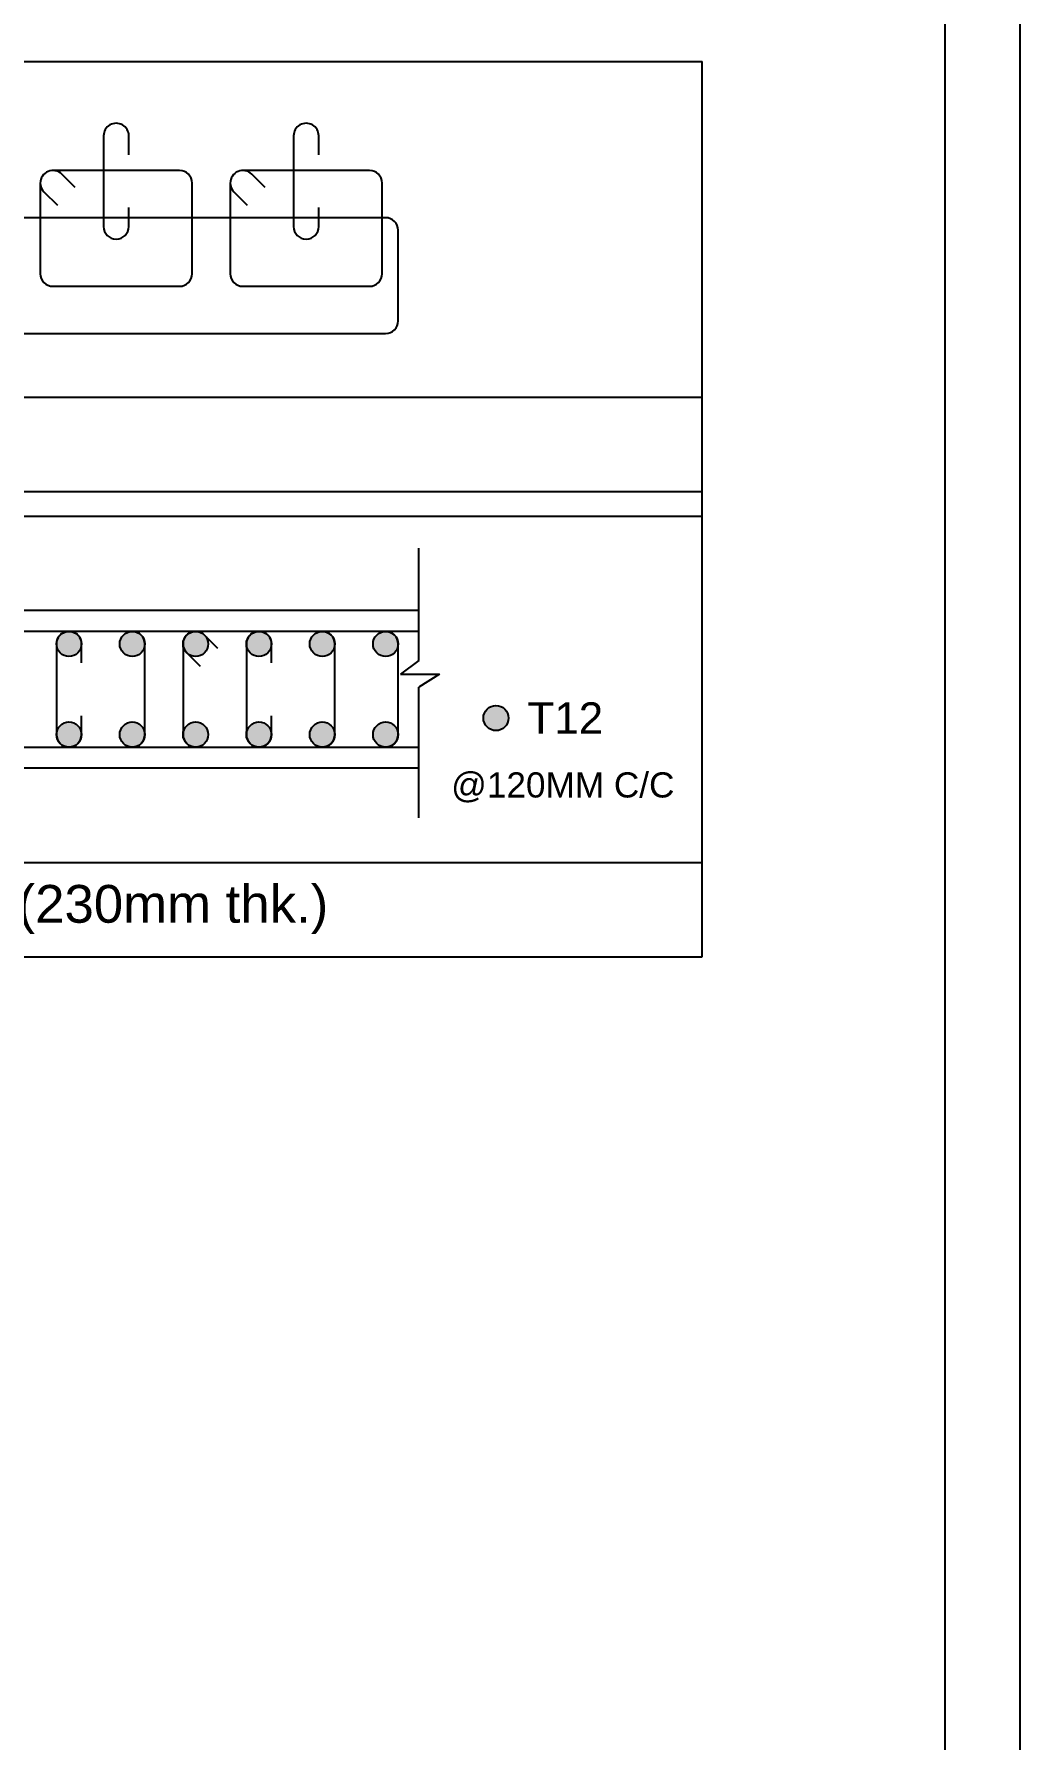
# Model space of a CAD drawing. Header units: millimetres. Extents: x 660818 to 959388, y -495289 to 50450.
# Drawn here: x 750160 to 753293, y -164657 to -159237 of the extents above; entities that cross this region are included whole.
import ezdxf
from ezdxf.enums import TextEntityAlignment as Align

# ---------------------------------------------------------------- set-up
doc = ezdxf.new("R2010")
doc.units = ezdxf.units.MM
doc.header["$LTSCALE"] = 0.01
doc.header["$MEASUREMENT"] = 0
for name, color, linetype, lineweight in [('Bar', 4, 'Continuous', 0), ('BorderLine', 7, 'Continuous', 0), ('ConCreatPl', 6, 'Continuous', 0), ('Stirrup', 7, 'Continuous', 0)]:
    doc.layers.add(name, color=color, linetype=linetype, lineweight=lineweight)
doc.layers.add('Text', color=7, linetype='Continuous')
doc.styles.add('New Style', font='arial.ttf', dxfattribs={"height": 50})

msp = doc.modelspace()

# ---------------------------------------------------------------- hatches: boundary and pattern name
at = {"layer": 'Bar', "lineweight": 25}
h = msp.add_hatch(color=256, dxfattribs=at)
edge = h.paths.add_edge_path()
edge.add_arc((750270.836, -161174.884), 40, 180, 270, ccw=False)
edge.add_arc((750270.836, -161174.884), 40, 90, 180, ccw=False)
edge.add_arc((750270.836, -161174.884), 40, 0, 90, ccw=False)
edge.add_arc((750270.836, -161174.884), 40, 270, 360, ccw=False)
h = msp.add_hatch(color=256, dxfattribs=at)
edge = h.paths.add_edge_path()
edge.add_arc((750270.836, -161174.884), 40, 180, 270, ccw=False)
edge.add_arc((750270.836, -161174.884), 40, 90, 180, ccw=False)
edge.add_arc((750270.836, -161174.884), 40, 0, 90, ccw=False)
edge.add_arc((750270.836, -161174.884), 40, 270, 360, ccw=False)
h = msp.add_hatch(color=256, dxfattribs=at)
edge = h.paths.add_edge_path()
edge.add_arc((750472.074, -161174.884), 40, 180, 270, ccw=False)
edge.add_arc((750472.074, -161174.884), 40, 90, 180, ccw=False)
edge.add_arc((750472.074, -161174.884), 40, 0, 90, ccw=False)
edge.add_arc((750472.074, -161174.884), 40, 270, 360, ccw=False)
h = msp.add_hatch(color=256, dxfattribs=at)
edge = h.paths.add_edge_path()
edge.add_arc((750472.074, -161174.884), 40, 180, 270, ccw=False)
edge.add_arc((750472.074, -161174.884), 40, 90, 180, ccw=False)
edge.add_arc((750472.074, -161174.884), 40, 0, 90, ccw=False)
edge.add_arc((750472.074, -161174.884), 40, 270, 360, ccw=False)
h = msp.add_hatch(color=256, dxfattribs=at)
edge = h.paths.add_edge_path()
edge.add_arc((750673.312, -161174.884), 40, 180, 270, ccw=False)
edge.add_arc((750673.312, -161174.884), 40, 90, 180, ccw=False)
edge.add_arc((750673.312, -161174.884), 40, 0, 90, ccw=False)
edge.add_arc((750673.312, -161174.884), 40, -90, 0, ccw=False)
h = msp.add_hatch(color=256, dxfattribs=at)
edge = h.paths.add_edge_path()
edge.add_arc((750673.312, -161174.884), 40, 180, 270, ccw=False)
edge.add_arc((750673.312, -161174.884), 40, 90, 180, ccw=False)
edge.add_arc((750673.312, -161174.884), 40, 0, 90, ccw=False)
edge.add_arc((750673.312, -161174.884), 40, -90, 0, ccw=False)
h = msp.add_hatch(color=256, dxfattribs=at)
edge = h.paths.add_edge_path()
edge.add_arc((750874.55, -161174.884), 40, 180, 270, ccw=False)
edge.add_arc((750874.55, -161174.884), 40, 90, 180, ccw=False)
edge.add_arc((750874.55, -161174.884), 40, 0, 90, ccw=False)
edge.add_arc((750874.55, -161174.884), 40, 270, 360, ccw=False)
h = msp.add_hatch(color=256, dxfattribs=at)
edge = h.paths.add_edge_path()
edge.add_arc((750874.55, -161174.884), 40, 180, 270, ccw=False)
edge.add_arc((750874.55, -161174.884), 40, 90, 180, ccw=False)
edge.add_arc((750874.55, -161174.884), 40, 0, 90, ccw=False)
edge.add_arc((750874.55, -161174.884), 40, 270, 360, ccw=False)
h = msp.add_hatch(color=256, dxfattribs=at)
edge = h.paths.add_edge_path()
edge.add_arc((751075.788, -161174.884), 40, 180, 270, ccw=False)
edge.add_arc((751075.788, -161174.884), 40, 90, 180, ccw=False)
edge.add_arc((751075.788, -161174.884), 40, 0, 90, ccw=False)
edge.add_arc((751075.788, -161174.884), 40, 270, 360, ccw=False)
h = msp.add_hatch(color=256, dxfattribs=at)
edge = h.paths.add_edge_path()
edge.add_arc((751075.788, -161174.884), 40, 180, 270, ccw=False)
edge.add_arc((751075.788, -161174.884), 40, 90, 180, ccw=False)
edge.add_arc((751075.788, -161174.884), 40, 0, 90, ccw=False)
edge.add_arc((751075.788, -161174.884), 40, 270, 360, ccw=False)
h = msp.add_hatch(color=256, dxfattribs=at)
edge = h.paths.add_edge_path()
edge.add_arc((751277.026, -161174.884), 40, 180, 270, ccw=False)
edge.add_arc((751277.026, -161174.884), 40, 90, 180, ccw=False)
edge.add_arc((751277.026, -161174.884), 40, 0, 90, ccw=False)
edge.add_arc((751277.026, -161174.884), 40, 270, 360, ccw=False)
h = msp.add_hatch(color=256, dxfattribs=at)
edge = h.paths.add_edge_path()
edge.add_arc((751277.026, -161174.884), 40, 180, 270, ccw=False)
edge.add_arc((751277.026, -161174.884), 40, 90, 180, ccw=False)
edge.add_arc((751277.026, -161174.884), 40, 0, 90, ccw=False)
edge.add_arc((751277.026, -161174.884), 40, 270, 360, ccw=False)
h = msp.add_hatch(color=256, dxfattribs=at)
edge = h.paths.add_edge_path()
edge.add_arc((751627.811, -161410.43), 40, 180, 270, ccw=False)
edge.add_arc((751627.811, -161410.43), 40, 90, 180, ccw=False)
edge.add_arc((751627.811, -161410.43), 40, 0, 90, ccw=False)
edge.add_arc((751627.811, -161410.43), 40, 270, 360, ccw=False)
h = msp.add_hatch(color=256, dxfattribs=at)
edge = h.paths.add_edge_path()
edge.add_arc((750270.836, -161462.884), 40, 180, 270, ccw=False)
edge.add_arc((750270.836, -161462.884), 40, 90, 180, ccw=False)
edge.add_arc((750270.836, -161462.884), 40, 0, 90, ccw=False)
edge.add_arc((750270.836, -161462.884), 40, 270, 360, ccw=False)
h = msp.add_hatch(color=256, dxfattribs=at)
edge = h.paths.add_edge_path()
edge.add_arc((750270.836, -161462.884), 40, 180, 270, ccw=False)
edge.add_arc((750270.836, -161462.884), 40, 90, 180, ccw=False)
edge.add_arc((750270.836, -161462.884), 40, 0, 90, ccw=False)
edge.add_arc((750270.836, -161462.884), 40, 270, 360, ccw=False)
h = msp.add_hatch(color=256, dxfattribs=at)
edge = h.paths.add_edge_path()
edge.add_arc((750472.074, -161462.884), 40, 180, 270, ccw=False)
edge.add_arc((750472.074, -161462.884), 40, 90, 180, ccw=False)
edge.add_arc((750472.074, -161462.884), 40, 0, 90, ccw=False)
edge.add_arc((750472.074, -161462.884), 40, 270, 360, ccw=False)
h = msp.add_hatch(color=256, dxfattribs=at)
edge = h.paths.add_edge_path()
edge.add_arc((750472.074, -161462.884), 40, 180, 270, ccw=False)
edge.add_arc((750472.074, -161462.884), 40, 90, 180, ccw=False)
edge.add_arc((750472.074, -161462.884), 40, 0, 90, ccw=False)
edge.add_arc((750472.074, -161462.884), 40, 270, 360, ccw=False)
h = msp.add_hatch(color=256, dxfattribs=at)
edge = h.paths.add_edge_path()
edge.add_arc((750673.312, -161462.884), 40, 180, 270, ccw=False)
edge.add_arc((750673.312, -161462.884), 40, 90, 180, ccw=False)
edge.add_arc((750673.312, -161462.884), 40, 0, 90, ccw=False)
edge.add_arc((750673.312, -161462.884), 40, -90, 0, ccw=False)
h = msp.add_hatch(color=256, dxfattribs=at)
edge = h.paths.add_edge_path()
edge.add_arc((750673.312, -161462.884), 40, 180, 270, ccw=False)
edge.add_arc((750673.312, -161462.884), 40, 90, 180, ccw=False)
edge.add_arc((750673.312, -161462.884), 40, 0, 90, ccw=False)
edge.add_arc((750673.312, -161462.884), 40, -90, 0, ccw=False)
h = msp.add_hatch(color=256, dxfattribs=at)
edge = h.paths.add_edge_path()
edge.add_arc((750874.55, -161462.884), 40, 180, 270, ccw=False)
edge.add_arc((750874.55, -161462.884), 40, 90, 180, ccw=False)
edge.add_arc((750874.55, -161462.884), 40, 0, 90, ccw=False)
edge.add_arc((750874.55, -161462.884), 40, 270, 360, ccw=False)
h = msp.add_hatch(color=256, dxfattribs=at)
edge = h.paths.add_edge_path()
edge.add_arc((750874.55, -161462.884), 40, 180, 270, ccw=False)
edge.add_arc((750874.55, -161462.884), 40, 90, 180, ccw=False)
edge.add_arc((750874.55, -161462.884), 40, 0, 90, ccw=False)
edge.add_arc((750874.55, -161462.884), 40, 270, 360, ccw=False)
h = msp.add_hatch(color=256, dxfattribs=at)
edge = h.paths.add_edge_path()
edge.add_arc((751075.788, -161462.884), 40, 180, 270, ccw=False)
edge.add_arc((751075.788, -161462.884), 40, 90, 180, ccw=False)
edge.add_arc((751075.788, -161462.884), 40, 0, 90, ccw=False)
edge.add_arc((751075.788, -161462.884), 40, 270, 360, ccw=False)
h = msp.add_hatch(color=256, dxfattribs=at)
edge = h.paths.add_edge_path()
edge.add_arc((751075.788, -161462.884), 40, 180, 270, ccw=False)
edge.add_arc((751075.788, -161462.884), 40, 90, 180, ccw=False)
edge.add_arc((751075.788, -161462.884), 40, 0, 90, ccw=False)
edge.add_arc((751075.788, -161462.884), 40, 270, 360, ccw=False)
h = msp.add_hatch(color=256, dxfattribs=at)
edge = h.paths.add_edge_path()
edge.add_arc((751277.026, -161462.884), 40, 180, 270, ccw=False)
edge.add_arc((751277.026, -161462.884), 40, 90, 180, ccw=False)
edge.add_arc((751277.026, -161462.884), 40, 0, 90, ccw=False)
edge.add_arc((751277.026, -161462.884), 40, -90, 0, ccw=False)
h = msp.add_hatch(color=256, dxfattribs=at)
edge = h.paths.add_edge_path()
edge.add_arc((751277.026, -161462.884), 40, 180, 270, ccw=False)
edge.add_arc((751277.026, -161462.884), 40, 90, 180, ccw=False)
edge.add_arc((751277.026, -161462.884), 40, 0, 90, ccw=False)
edge.add_arc((751277.026, -161462.884), 40, -90, 0, ccw=False)

# ---------------------------------------------------------------- linework, layer by layer
at = {"color": 6, "linetype": 'Continuous', "lineweight": 25}
for p, q in [((751383.026, -161227.563), (751324.667, -161270.973)), ((751324.667, -161270.973), (751448.242, -161270.973)), ((751448.242, -161270.973), (751383.026, -161312.051))]:
    msp.add_line(p, q, dxfattribs=at)
for points in [[(737266.426, -155946.619), (753292.919, -155946.619), (753292.919, -175263.112), (737266.426, -175263.112)], [(737504.783, -156184.975), (753054.562, -156184.975), (753054.562, -175024.755), (737504.783, -175024.755)]]:
    msp.add_lwpolyline(points, close=True)
at = {"layer": 'Bar', "lineweight": 25, "flags": 128}
for points in [[(750270.836, -161214.884, -0.41421356), (750230.836, -161174.884), (750230.836, -161174.884, -0.41421356), (750270.836, -161134.884), (750270.836, -161134.884, -0.41421356), (750310.836, -161174.884), (750310.836, -161174.884, -0.41421356), (750270.836, -161214.884)], [(750270.836, -161214.884, -0.41421356), (750230.836, -161174.884), (750230.836, -161174.884, -0.41421356), (750270.836, -161134.884), (750270.836, -161134.884, -0.41421356), (750310.836, -161174.884), (750310.836, -161174.884, -0.41421356), (750270.836, -161214.884)], [(750472.074, -161214.884, -0.41421356), (750432.074, -161174.884), (750432.074, -161174.884, -0.41421356), (750472.074, -161134.884), (750472.074, -161134.884, -0.41421356), (750512.074, -161174.884), (750512.074, -161174.884, -0.41421356), (750472.074, -161214.884)], [(750472.074, -161214.884, -0.41421356), (750432.074, -161174.884), (750432.074, -161174.884, -0.41421356), (750472.074, -161134.884), (750472.074, -161134.884, -0.41421356), (750512.074, -161174.884), (750512.074, -161174.884, -0.41421356), (750472.074, -161214.884)], [(750673.312, -161214.884, -0.41421356), (750633.312, -161174.884), (750633.312, -161174.884, -0.41421356), (750673.312, -161134.884), (750673.312, -161134.884, -0.41421356), (750713.312, -161174.884), (750713.312, -161174.884, -0.41421356), (750673.312, -161214.884)], [(750673.312, -161214.884, -0.41421356), (750633.312, -161174.884), (750633.312, -161174.884, -0.41421356), (750673.312, -161134.884), (750673.312, -161134.884, -0.41421356), (750713.312, -161174.884), (750713.312, -161174.884, -0.41421356), (750673.312, -161214.884)], [(750874.55, -161214.884, -0.41421356), (750834.55, -161174.884), (750834.55, -161174.884, -0.41421356), (750874.55, -161134.884), (750874.55, -161134.884, -0.41421356), (750914.55, -161174.884), (750914.55, -161174.884, -0.41421356), (750874.55, -161214.884)], [(750874.55, -161214.884, -0.41421356), (750834.55, -161174.884), (750834.55, -161174.884, -0.41421356), (750874.55, -161134.884), (750874.55, -161134.884, -0.41421356), (750914.55, -161174.884), (750914.55, -161174.884, -0.41421356), (750874.55, -161214.884)], [(751075.788, -161214.884, -0.41421356), (751035.788, -161174.884), (751035.788, -161174.884, -0.41421356), (751075.788, -161134.884), (751075.788, -161134.884, -0.41421356), (751115.788, -161174.884), (751115.788, -161174.884, -0.41421356), (751075.788, -161214.884)], [(751075.788, -161214.884, -0.41421356), (751035.788, -161174.884), (751035.788, -161174.884, -0.41421356), (751075.788, -161134.884), (751075.788, -161134.884, -0.41421356), (751115.788, -161174.884), (751115.788, -161174.884, -0.41421356), (751075.788, -161214.884)], [(751277.026, -161214.884, -0.41421356), (751237.026, -161174.884), (751237.026, -161174.884, -0.41421356), (751277.026, -161134.884), (751277.026, -161134.884, -0.41421356), (751317.026, -161174.884), (751317.026, -161174.884, -0.41421356), (751277.026, -161214.884)], [(751277.026, -161214.884, -0.41421356), (751237.026, -161174.884), (751237.026, -161174.884, -0.41421356), (751277.026, -161134.884), (751277.026, -161134.884, -0.41421356), (751317.026, -161174.884), (751317.026, -161174.884, -0.41421356), (751277.026, -161214.884)], [(751627.811, -161450.43, -0.41421356), (751587.811, -161410.43), (751587.811, -161410.43, -0.41421356), (751627.811, -161370.43), (751627.811, -161370.43, -0.41421356), (751667.811, -161410.43), (751667.811, -161410.43, -0.41421356), (751627.811, -161450.43)], [(750270.836, -161502.884, -0.41421356), (750230.836, -161462.884), (750230.836, -161462.884, -0.41421356), (750270.836, -161422.884), (750270.836, -161422.884, -0.41421356), (750310.836, -161462.884), (750310.836, -161462.884, -0.41421356), (750270.836, -161502.884)], [(750270.836, -161502.884, -0.41421356), (750230.836, -161462.884), (750230.836, -161462.884, -0.41421356), (750270.836, -161422.884), (750270.836, -161422.884, -0.41421356), (750310.836, -161462.884), (750310.836, -161462.884, -0.41421356), (750270.836, -161502.884)], [(750472.074, -161502.884, -0.41421356), (750432.074, -161462.884), (750432.074, -161462.884, -0.41421356), (750472.074, -161422.884), (750472.074, -161422.884, -0.41421356), (750512.074, -161462.884), (750512.074, -161462.884, -0.41421356), (750472.074, -161502.884)], [(750472.074, -161502.884, -0.41421356), (750432.074, -161462.884), (750432.074, -161462.884, -0.41421356), (750472.074, -161422.884), (750472.074, -161422.884, -0.41421356), (750512.074, -161462.884), (750512.074, -161462.884, -0.41421356), (750472.074, -161502.884)], [(750673.312, -161502.884, -0.41421356), (750633.312, -161462.884), (750633.312, -161462.884, -0.41421356), (750673.312, -161422.884), (750673.312, -161422.884, -0.41421356), (750713.312, -161462.884), (750713.312, -161462.884, -0.41421356), (750673.312, -161502.884)], [(750673.312, -161502.884, -0.41421356), (750633.312, -161462.884), (750633.312, -161462.884, -0.41421356), (750673.312, -161422.884), (750673.312, -161422.884, -0.41421356), (750713.312, -161462.884), (750713.312, -161462.884, -0.41421356), (750673.312, -161502.884)], [(750874.55, -161502.884, -0.41421356), (750834.55, -161462.884), (750834.55, -161462.884, -0.41421356), (750874.55, -161422.884), (750874.55, -161422.884, -0.41421356), (750914.55, -161462.884), (750914.55, -161462.884, -0.41421356), (750874.55, -161502.884)], [(750874.55, -161502.884, -0.41421356), (750834.55, -161462.884), (750834.55, -161462.884, -0.41421356), (750874.55, -161422.884), (750874.55, -161422.884, -0.41421356), (750914.55, -161462.884), (750914.55, -161462.884, -0.41421356), (750874.55, -161502.884)], [(751075.788, -161502.884, -0.41421356), (751035.788, -161462.884), (751035.788, -161462.884, -0.41421356), (751075.788, -161422.884), (751075.788, -161422.884, -0.41421356), (751115.788, -161462.884), (751115.788, -161462.884, -0.41421356), (751075.788, -161502.884)], [(751075.788, -161502.884, -0.41421356), (751035.788, -161462.884), (751035.788, -161462.884, -0.41421356), (751075.788, -161422.884), (751075.788, -161422.884, -0.41421356), (751115.788, -161462.884), (751115.788, -161462.884, -0.41421356), (751075.788, -161502.884)], [(751277.026, -161502.884, -0.41421356), (751237.026, -161462.884), (751237.026, -161462.884, -0.41421356), (751277.026, -161422.884), (751277.026, -161422.884, -0.41421356), (751317.026, -161462.884), (751317.026, -161462.884, -0.41421356), (751277.026, -161502.884)], [(751277.026, -161502.884, -0.41421356), (751237.026, -161462.884), (751237.026, -161462.884, -0.41421356), (751277.026, -161422.884), (751277.026, -161422.884, -0.41421356), (751317.026, -161462.884), (751317.026, -161462.884, -0.41421356), (751277.026, -161502.884)]]:
    msp.add_lwpolyline(points, format="xyb", close=True, dxfattribs=at)
at = {"layer": 'BorderLine', "lineweight": 25}
for p, q in [((746803.349, -159324.27), (752283.026, -159324.27)), ((752283.026, -162168.884), (752283.026, -159324.27)), ((746803.349, -160390.458), (752283.026, -160390.458)), ((746803.349, -160690.458), (752283.026, -160690.458)), ((746803.349, -160768.884), (752283.026, -160768.884)), ((746803.349, -161868.884), (752283.026, -161868.884)), ((746803.349, -162168.884), (752283.026, -162168.884))]:
    msp.add_line(p, q, dxfattribs=at)
at = {"layer": 'ConCreatPl', "lineweight": 25}
for p, q in [((751383.026, -161227.563), (751383.026, -160870.706)), ((751383.026, -161068.884), (746945.026, -161068.884)), ((751383.026, -161727.447), (751383.026, -161312.051)), ((746945.026, -161568.884), (751383.026, -161568.884))]:
    msp.add_line(p, q, dxfattribs=at)
at = {"layer": 'Stirrup', "lineweight": 25}
for p, q in [((751383.026, -161134.884), (746945.026, -161134.884)), ((746945.026, -161502.884), (751383.026, -161502.884))]:
    msp.add_line(p, q, dxfattribs=at)
at = {"layer": 'Stirrup', "lineweight": 25, "flags": 128}
for points in [[(750460.836, -159620.458), (750460.836, -159560.458, 1.00000002), (750380.836, -159560.458)], [(750380.836, -159560.458), (750380.836, -159848.458, 0.99999985), (750460.836, -159848.458)], [(751064.55, -159620.458), (751064.55, -159560.458, 1.00000002), (750984.55, -159560.458)], [(750984.55, -159560.458), (750984.55, -159848.458, 0.99999985), (751064.55, -159848.458)], [(750179.598, -159710.441), (750179.598, -159998.458, 0.41421356), (750219.598, -160038.458), (750622.074, -160038.458, 0.41421356), (750662.074, -159998.458), (750662.074, -159710.458, 0.41421356), (750622.074, -159670.458), (750219.598, -159670.458, 0.41421356)], [(750290.309, -159724.6), (750247.882, -159682.174, 0.66817876), (750179.598, -159710.458)], [(750783.312, -159710.441), (750783.312, -159998.458, 0.41421356), (750823.312, -160038.458), (751225.788, -160038.458, 0.41421356), (751265.788, -159998.458), (751265.788, -159710.458, 0.41421356), (751225.788, -159670.458), (750823.312, -159670.458, 0.41421356)], [(750894.023, -159724.6), (750851.596, -159682.174, 0.66817876), (750783.312, -159710.458)], [(750179.598, -159710.441, 0.19910951), (750191.335, -159738.746), (750233.822, -159781.169)], [(750783.312, -159710.441, 0.19910951), (750795.049, -159738.746), (750837.537, -159781.169)], [(747011.026, -159860.441), (747011.026, -160148.458, 0.41421356), (747051.026, -160188.458), (751277.026, -160188.458, 0.41421356), (751317.026, -160148.458), (751317.026, -159860.458, 0.41421356), (751277.026, -159820.458), (747051.026, -159820.458, 0.41421356)], [(750310.836, -161234.884), (750310.836, -161174.884, 1.00000002), (750230.836, -161174.884)], [(750472.074, -161502.884, 0.41421356), (750512.074, -161462.884), (750512.074, -161174.884, 0.41421356), (750472.074, -161134.884)], [(750744.023, -161189.026), (750701.596, -161146.6, 0.66817876), (750633.312, -161174.884)], [(750914.55, -161234.884), (750914.55, -161174.884, 1.00000002), (750834.55, -161174.884)], [(751075.788, -161502.884, 0.41421356), (751115.788, -161462.884), (751115.788, -161174.884, 0.41421356), (751075.788, -161134.884)], [(751277.026, -161502.884, 0.41421356), (751317.026, -161462.884), (751317.026, -161174.884, 0.41421356), (751277.026, -161134.884)], [(750230.836, -161174.884), (750230.836, -161462.884, 0.99999985), (750310.836, -161462.884)], [(750633.312, -161174.866, 0.19910951), (750645.049, -161203.172), (750687.537, -161245.595)], [(750633.312, -161174.866), (750633.312, -161462.884, 0.41421356), (750673.312, -161502.884)], [(750834.55, -161174.884), (750834.55, -161462.884, 0.99999985), (750914.55, -161462.884)]]:
    msp.add_lwpolyline(points, format="xyb", dxfattribs=at)
for points in [[(750460.836, -159848.458), (750460.836, -159788.458)], [(751064.55, -159848.458), (751064.55, -159788.458)], [(750310.836, -161462.884), (750310.836, -161402.884)], [(750914.55, -161462.884), (750914.55, -161402.884)]]:
    msp.add_lwpolyline(points, dxfattribs=at)

# ---------------------------------------------------------------- texts
at = {"layer": 'Text', "color": 7, "lineweight": 25, "style": 'New Style'}
for s, height, p in [('T12', 100, (751727.811, -161410.43)), ('@120MM C/C', 80, (751485.395, -161622.857))]:
    msp.add_text(s, height=height, dxfattribs=at).set_placement(p, align=Align.MIDDLE_LEFT)
msp.add_text('TYPICAL LIFT SHEAR WALL DETAIL (230mm thk.)', height=120, dxfattribs=at).set_placement((749152.742, -162000.789), align=Align.MIDDLE_CENTER)

doc.saveas('drawing.dxf')
